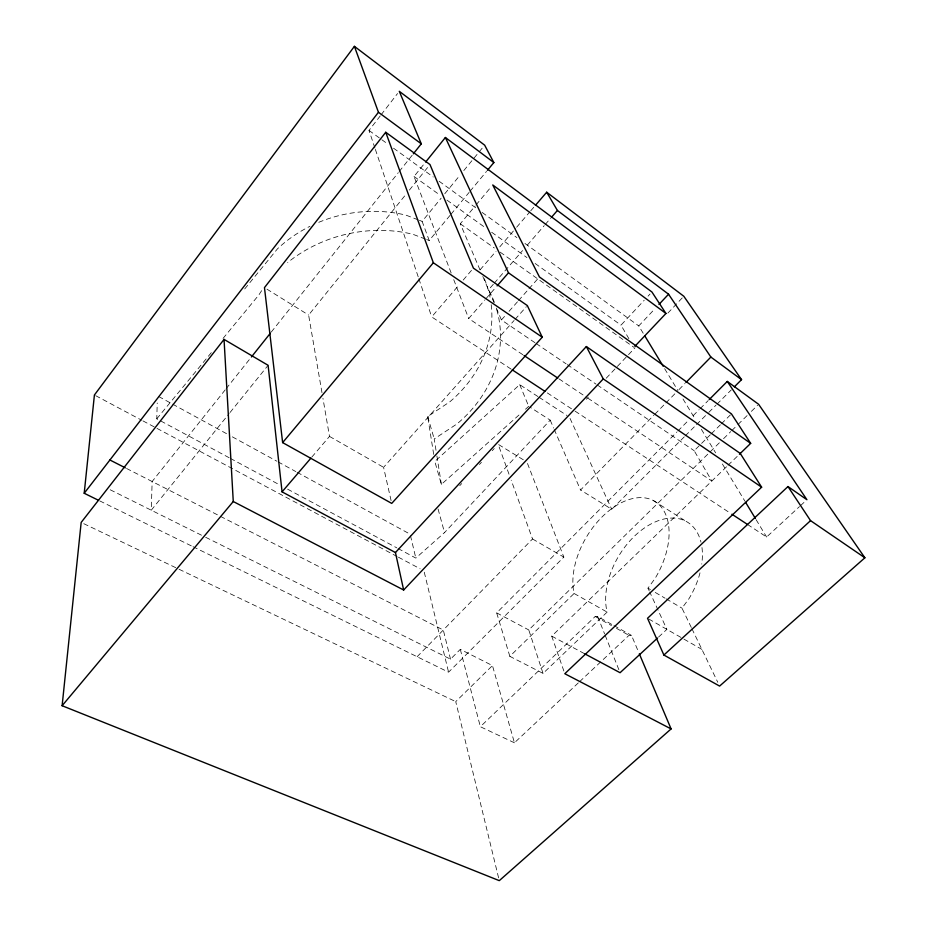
<?xml version="1.0" encoding="UTF-8"?>
<svg xmlns="http://www.w3.org/2000/svg" width="927" height="927" viewBox="0 0 927 927"><rect width="100%" height="100%" fill="white"/><g stroke="black" fill="none" stroke-linecap="round" stroke-linejoin="round"><path stroke-width="0.7" stroke-dasharray="4.63 3.48" d="M229.166 457.741L156.779 418.83L157.219 403.013M649.155 590.731L647.973 588.158L655.065 578.448A65.423 40.07 -59 0 0 634.253 498.239A65.423 40.07 -59 0 0 574.08 593.489L509.838 656.339L543.048 673.396L607.127 612.087A64.287 41.089 -58.9 0 1 642.272 529.526A64.287 41.089 -58.9 0 1 700.986 542.202M691.31 627.486L681.982 608.158L688.993 598.645A64.287 41.089 -58.9 0 0 700.464 570.928M374.925 148.053L369.004 130.429L380.244 115.898M381.113 114.786L397.544 93.546M225.238 389.815L152.144 481.53L151.263 510.209L229.154 413.604M226.142 388.68L250.51 358.112M271.263 332.063L398.297 172.677M399.178 171.565L412.445 154.925M451.159 272.967L414.033 176.478L424.775 163.117M230.058 412.48L268.1 365.296M321.982 392.666L308.621 315.053L405.794 194.543M409.375 190.105L429.085 165.655M244.716 288.934L277.451 248.853A126.385 110.765 -13.3 0 1 309.942 226.327M450.047 215.388L429.213 240.499L422.121 221.368L441.148 198.169M444.775 193.755L460.186 174.983M463.813 170.568L478.309 152.897M479.213 151.796L482.84 147.381M156.779 418.83L212.932 350.696M223.059 338.401L258.957 294.832A129.931 112.561 -13.4 0 1 262.723 289.12M450.951 214.299L469.12 192.387M470.035 191.275L486.524 171.402M480.012 269.896L460.29 223.778L475.134 206.037M476.061 204.925L490.893 187.173M311.831 457.069L329.502 436.408L322.944 398.309M511.055 369.073L431.692 316.918L459.502 284.392M463.21 280.058L472.492 269.212M480.093 269.815L496.038 251.24M499.78 246.872L515.736 228.285M516.675 227.196L529.804 211.901M530.742 210.8L534.497 206.431M493.315 284.276L488.599 289.711A129.931 112.561 -13.4 0 1 494.473 302.654M494.265 283.187L522.573 250.58M527.289 245.145L544.23 225.632M545.169 224.554L550.812 218.054M522.863 354.728L468.691 318.529L484.798 300.024M485.748 298.934L496.165 286.964M534.949 342.689L501.426 319.954L505.215 315.655M509.016 311.356L517.567 301.681M518.517 300.603L528.019 289.85M528.969 288.772L538.471 278.03M391.101 500.615L383.569 467.324L514.091 320.475M515.041 319.409L526.397 306.64M459.746 485.69L461.716 483.57M479.444 464.462L481.414 462.341M492.249 450.661L494.218 448.541M628.9 338.703L620.997 325.157L644.195 300.278M648.066 296.142L649.989 294.068M398.054 548.529L415.829 558.089L444.531 532.585L550.198 420.151L529.908 407.08M643.199 333.257L638.761 325.922L655.099 308.54M586.339 399.236L588.321 397.127M606.223 378.216L635.065 347.741M667.892 313.071L682.817 297.312M417.127 656.733L532.538 538.981L511.194 480.186M684.265 436.86L611.727 509.282L580.557 490.012L653.859 415.226M654.868 414.207L664.902 403.963M665.91 402.932L675.945 392.689M678.958 389.63L684.937 383.523M205.678 537.289L450.522 659.167L460.302 649.352L492.457 665.586L514.439 742.805L578.552 682.666M509.838 656.339L496.663 612.863L676.849 432.04M677.869 431.02L688.043 420.812M693.129 415.702L699.155 409.653M700.163 408.645L708.193 400.58M193.013 546.698L448.575 672.179L563.836 557.092L527.44 463.349M685.285 435.829L695.493 425.632M696.525 424.612L706.733 414.415M708.784 412.376L715.945 405.215M716.977 404.195L731.31 389.873M587.857 398.158L711.843 481.009L694.184 450.719L710.302 434.786M711.31 433.79L720.372 424.833M721.368 423.836L730.43 414.879M498.599 877.857L455.748 701.635L492.457 665.586M543.048 673.396L528.772 629.943L719.433 442.735M723.558 438.691L730.766 431.6M731.797 430.591L736.953 425.528M737.985 424.52L747.266 415.412M751.38 411.368L757.568 405.296M563.871 671.032L551.727 636.142L727.174 466.154M728.019 465.261L738.413 455.25M514.439 742.805L480.348 726.722L595.192 616.501L597.683 616.536L612.724 624.925M579.595 681.681L628.993 635.343L631.519 635.412L638.773 652.538M658.564 637.069L666.884 629.363L649.746 592.017M747.544 524.485L766.617 537.023L799.491 506.582M800.557 505.609L805.853 500.696M537.903 396.536L519.711 384.67L434.809 461.414L441.368 484.392L521.171 413.06M525.482 409.213L528.714 406.316M433.697 454.392L427.683 416.536L449.885 401.762A126.385 110.765 -13.3 0 0 491.148 304.276M436.003 450.302L434.218 438.946L457.046 423.882A129.931 112.561 -13.4 0 0 496.281 308.031M425.4 239.05L412.677 234.207A129.931 112.561 -13.4 0 0 287.625 262.573M426.663 239.537L429.213 240.499M418.089 219.815L406.014 215.157A126.385 110.765 -13.3 0 0 317.555 222.816M419.433 220.325L422.121 221.368M83.778 523.685L177.752 568.633M179.062 569.259L455.748 701.635M99.745 500.904L191.727 546.061M110.22 489.78L204.38 536.64M126.547 468.471L219.143 515.69M220.429 516.351L443.303 630.024L450.522 659.167M496.663 612.863L528.772 629.943M95.69 395.678L141.669 420.209M142.955 420.893L155.724 427.706M156.999 428.39L397.104 556.513M398.39 557.185L420.093 568.772M551.727 636.142L584.636 653.755M230.429 458.425L278.691 484.369M287.579 489.143L396.779 547.845M158.691 396.513L171.391 403.465M172.654 404.16L227.266 434.056M232.341 436.837L276.791 461.171M278.065 461.866L295.84 471.6M297.115 472.295L410.128 534.172M595.192 616.501L611.472 625.574M616.478 628.355L628.993 635.343M613.975 625.621L631.519 635.412M574.08 593.489L607.127 612.087M329.502 436.408L383.569 467.324M648.738 618.993L701.89 649.387M532.538 538.981L563.836 557.092M647.973 588.158L650.406 589.584M655.262 592.446L664.983 598.158M666.189 598.877L681.982 608.158M523.326 459.792L498.158 444.288L509.247 474.844M266.93 289.143L308.621 315.053M653.35 500.534L685.829 521.217M539.108 397.324L567 415.516M547.289 392.886L573.859 410.348M575.064 411.136L730.731 513.431M558.969 378.853L586.652 397.359M536.142 343.511L566.073 363.813M567.278 364.624L596.003 384.114M597.208 384.925L694.184 450.719M460.29 223.778L494.311 247.984M500.186 252.167L633.929 347.324M414.033 176.478L439.908 195.064M446.965 200.128L485.771 228.007M491.646 232.237L526.93 257.579M535.157 263.488L620.997 325.157M369.004 130.429L380.684 138.899M381.854 139.745L387.695 143.975M393.535 148.204L433.257 176.999M439.097 181.228L476.362 208.239M482.144 212.434L516.872 237.59M524.972 243.465L638.761 325.922M664.647 368.668L677.961 390.649M683.014 398.992L695.389 419.41M701.38 429.317L715.632 452.839M722.376 463.975L744.879 501.125M756.119 519.688L766.617 537.023M691.936 628.773L717.776 682.284M570.024 418.401L611.727 509.282M550.198 420.151L553.639 428.065M554.207 429.386L580.557 490.012M482.828 276.478L494.091 302.828M496.351 308.1L501.426 319.954M519.711 384.67L528.193 405.041M597.683 616.536L604.613 633.917M605.146 635.262L619.004 670.036M453.743 279.664L468.691 318.529M375.377 149.409L418.401 277.393M418.865 278.76L431.692 316.918M427.683 416.536L434.218 438.946M438.077 509.05L444.531 532.585M460.302 649.352L480.348 726.722M424.265 572.202L448.575 672.179M410.464 535.574L415.829 558.089M436.895 455.98L441.368 484.392M484.323 278.645A126.385 110.765 -13.3 0 1 490.001 297.185M701.971 547.544A64.287 41.089 -58.9 0 1 701.739 564.126"/><path stroke-width="1.39" d="M639.329 653.848L671.09 728.923L499.282 880.65L62.121 705.725L81.17 522.434L224.044 339.398L268.1 365.296L282.063 491.866L395.447 552.538L403.651 590.012L603.257 378.923L586.339 346.547L395.447 552.538M98.447 500.267L84.206 493.268L94.415 394.995L354.404 46.35L484.659 145.168L493.848 162.573L487.44 170.301M84.206 493.268L378.448 112.271L354.404 46.35M385.736 132.271L264.473 287.613L282.631 442.608L391.727 503.396L542.249 337.219L527.336 305.574L473.419 268.135L429.977 164.542L385.736 132.271L433.349 262.77L542.249 337.219M251.414 356.976L270.36 333.199M413.338 153.812L421.298 143.824L399.282 91.309L493.848 162.573M425.678 162.005L445.377 137.497L651.924 291.993L665.945 313.477L634.891 346.292M62.121 705.725L233.268 501.519L224.044 339.398M282.631 442.608L433.349 262.77M282.063 491.866L310.904 458.158M535.424 205.342L546.687 192.225L683.802 296.258L741.554 379.653L734.381 386.814M551.762 216.964L557.405 210.464L546.687 192.225M497.115 285.875L508.483 272.816L445.377 137.497M658.946 304.45L668.564 294.218L557.405 210.464M685.934 382.503L710.87 357.069L668.564 294.218M709.201 399.572L727.278 381.437L758.599 404.276L864.879 557.787L719.607 686.084L663.894 655.041L647.533 618.297L787.973 486.559L806.919 499.711L727.278 381.437M739.433 454.265L750.673 443.361L731.438 413.882L539.421 276.953L492.747 184.96L665.945 313.477M586.339 346.547L740.233 453.407L761.635 487.196L564.798 673.72L671.09 728.923M657.521 638.043L620.07 672.712L584.636 653.755M663.894 655.041L810.546 520.638L864.879 557.787M109.907 459.989L125.272 467.822M233.268 501.519L403.651 590.012M512.272 369.873L544.867 391.298M731.924 514.218L747.544 524.485M524.068 355.528L557.764 378.054M603.257 378.923L761.635 487.196M508.483 272.816L750.673 443.361M378.448 112.271L421.298 143.824M710.87 357.069L741.554 379.653M787.973 486.559L810.546 520.638M644.671 335.69L663.164 366.223M745.621 502.353L755.378 518.448"/></g></svg>
